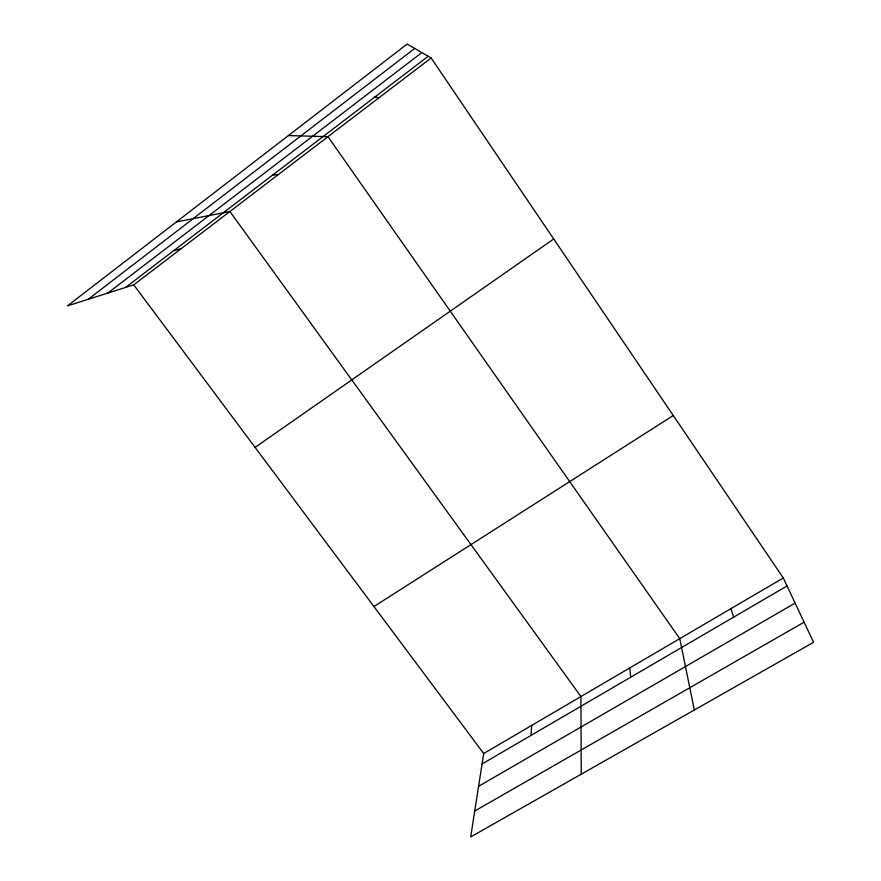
<?xml version="1.0" encoding="UTF-8"?>
<svg xmlns="http://www.w3.org/2000/svg" width="881" height="881" viewBox="0 0 881 881"><rect width="100%" height="100%" fill="white"/><g stroke="black" fill="none" stroke-linecap="round" stroke-linejoin="round"><path stroke-width="1.32" d="M530.935 735.459L531.75 725.371M133.736 284.86L483.691 753.53L470.685 836.95L813.581 642.304L783.286 577.98L431.139 57.981L407.154 44.05L67.419 305.894L133.736 284.86L431.139 57.981M88.166 299.32L414.72 48.444M107.845 293.076L421.845 52.585M125.498 287.47L428.188 56.274M255.094 447.383L553.709 238.971M373.929 606.535L673.26 415.513M483.691 753.53L783.286 577.98M482.061 763.981L787.052 585.975M478.581 786.304L795.114 603.1M474.727 811.038L804.111 622.195M173.766 250.6L181.211 248.64M176.398 221.902L229.897 211.506L580.931 696.552L581.24 774.201M272.559 175.143L278.33 174.548M288.417 135.564L327.985 136.676L679.758 638.648L694.327 709.998M374.965 96.921L378.907 97.824M730.911 608.672L733.686 617.118M629.772 667.93L630.686 677.236"/></g></svg>
